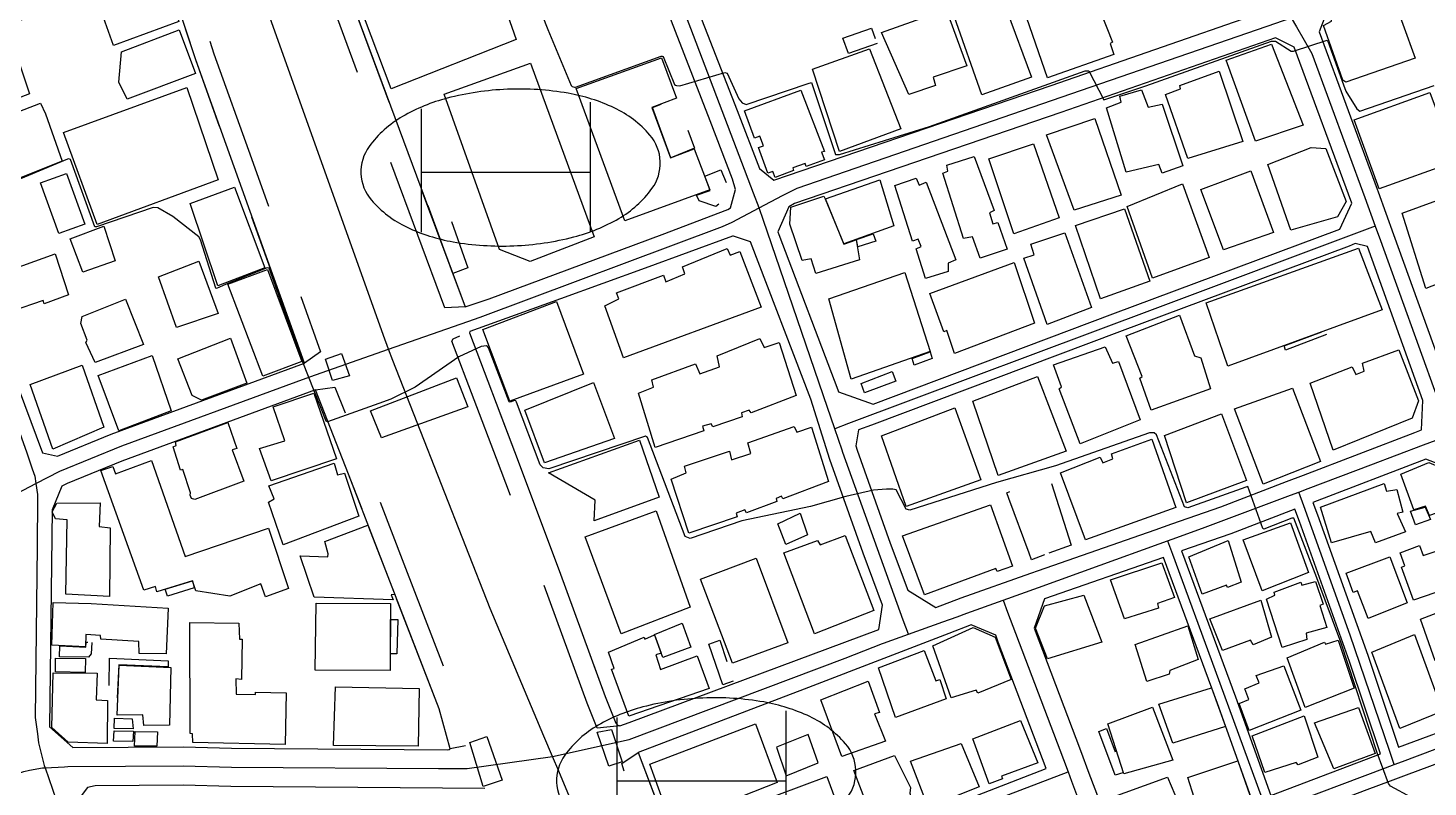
# Model space of a CAD drawing. Header units: millimetres. Extents: x 198785 to 203305, y 542885 to 545889.
# Drawn here: x 202841.5 to 203133.1, y 545435.4 to 545593.5 of the extents above; entities that cross this region are included whole.
import ezdxf

# ---------------------------------------------------------------- set-up
doc = ezdxf.new("R2010")
doc.units = ezdxf.units.MM
doc.linetypes.add('HIDDEN_BULD_25K', pattern=[28.8, 18.4, -10.4])
doc.linetypes.add('HIDDEN_IN_25K', pattern=[56.5, 36.5, -20])
for name, color, linetype in [('A0013114', 253, 'Continuous'), ('A0013117', 253, 'Continuous'), ('A0023214', 253, 'Continuous'), ('A0023217', 253, 'Continuous'), ('A0033324', 253, 'Continuous'), ('A0043325', 253, 'Continuous'), ('B0014111', 253, 'Continuous'), ('B0014112', 253, 'Continuous'), ('B0014113', 253, 'Continuous'), ('B0014114', 253, 'Continuous'), ('B0014115', 253, 'Continuous'), ('B0014116', 253, 'Continuous'), ('B0014118', 253, 'Continuous'), ('B0014511', 253, 'Continuous'), ('C0076117', 253, 'Continuous'), ('F0017111', 253, 'Continuous'), ('F0017114', 253, 'Continuous')]:
    doc.layers.add(name, color=color, linetype=linetype)

# ---------------------------------------------------------------- blocks, each defined once
blk = doc.blocks.new('B0014511')
at = {"layer": 'B0014511'}
blk.add_lwpolyline([(-31.17, -1.27, 0.169014), (-29, -6.77, 0.105159), (-21.57, -12.43, 0.067248), (-11.97, -15.47, 0.053397), (0.67, -16.3, 0.053397), (13.19, -14.44, 0.067248), (22.51, -10.63, 0.105159), (29.45, -4.38, 0.169014), (31.17, 1.27, 0.169014), (29, 6.77, 0.105159), (21.57, 12.43, 0.067248), (11.97, 15.47, 0.053397), (-0.67, 16.3, 0.053397), (-13.19, 14.44, 0.067248), (-22.51, 10.63, 0.105159), (-29.45, 4.38, 0.169014)], format="xyb", close=True, dxfattribs=at)
for points in [[(-18.64, 12.26), (-18.64, -13.46)], [(16.58, 13.62), (16.58, -13.46)], [(-18.64, -0.94), (16.58, -0.94)]]:
    blk.add_lwpolyline(points, dxfattribs=at)

msp = doc.modelspace()

# ---------------------------------------------------------------- linework, layer by layer
at = {"layer": 'A0013114'}
for points in [[(202870.14, 545703.7), (202900.13, 545622.78), (202901.45, 545619.23), (202932.52, 545535.41)], [(202899.06, 545523.66), (202876.44, 545586.84), (202869.98, 545606.53)], [(202933.5, 545530.29), (202933.43, 545529.98), (202942.81, 545505.29), (202952.14, 545480.53), (202961.73, 545454.29), (202963.9, 545448.7), (202964.33, 545448.28), (202964.53, 545448.22), (202964.77, 545448.17)], [(202929.46, 545443.33), (202927.12, 545451.69), (202908.28, 545500.54), (202901.35, 545518.11)], [(202968.59, 545442.57), (202987.91, 545391.73), (202989.25, 545388.2), (203004.77, 545347.36), (203015.18, 545342.27), (203081.75, 545366.33)]]:
    msp.add_lwpolyline(points, dxfattribs=at)
at = {"layer": 'A0013117'}
for points in [[(202932.52, 545535.41), (202937.52, 545537.08), (202973.58, 545550.51), (202987.22, 545555.68), (202987.83, 545556.05), (202988.88, 545559.88), (202988.26, 545561.99), (202983.57, 545574.15), (202974.54, 545597.4), (202973.86, 545599.24), (202968.93, 545612.66), (202968.28, 545614.44), (202956.87, 545644), (202941, 545684.74), (202932.51, 545709.08), (202929.45, 545717.84), (202929.09, 545718.89), (202926.58, 545725.27), (202925.99, 545725.49), (202904.08, 545716.9), (202870.14, 545703.7)], [(202996.86, 545561.83), (203054.62, 545581.54), (203097.74, 545596.55), (203099.35, 545598.92), (203092.02, 545623.35), (203085.34, 545642.95), (203084.91, 545643.95), (203081.14, 545645.97), (203046.12, 545632.57), (203044.61, 545632.01), (203029.44, 545626.34), (203028.5, 545625.99), (202981.39, 545608.95), (202980.02, 545608.41), (202979.39, 545601.6), (202980.15, 545599.52), (202989.17, 545576.32), (202993.82, 545564.24), (202996.86, 545561.83)], [(203142.05, 545514.01), (203143.62, 545514.65), (203171.96, 545524.94), (203173.58, 545527.59), (203169.47, 545537.97), (203153.2, 545581.29), (203144.58, 545609.09), (203141.11, 545611.15), (203139.97, 545610.53), (203113.4, 545597.85), (203112.13, 545597.19), (203110.41, 545592.72), (203122.5, 545559.94), (203122.7, 545559.38), (203125.91, 545550.51), (203138.12, 545516.71), (203142.05, 545514.01)], [(202869.98, 545606.53), (202828.59, 545590.84), (202817.99, 545586.8), (202815.85, 545582.75), (202823.99, 545559.54), (202826.81, 545553.81), (202828.66, 545549.19), (202830.53, 545543.19), (202832.14, 545538.05), (202833.2, 545535.23), (202844.55, 545505), (202847.64, 545504.32), (202858.85, 545508.88), (202899.06, 545523.66)], [(203010.33, 545517.72), (203017.49, 545515.16), (203067.44, 545533.98), (203114.68, 545551.61), (203117.19, 545556.99), (203105.21, 545589.48), (203101.32, 545591.45), (203056.58, 545575.87), (203001.12, 545556.94), (202999.93, 545556.23), (202997.69, 545551.07), (202997.86, 545550.48), (203010.19, 545518.17), (203010.33, 545517.72)], [(202964.77, 545448.17), (202966.73, 545448.82), (203018.7, 545468.21), (203019.48, 545473.29), (203015.45, 545484.15), (203008.5, 545503.63), (203004.52, 545516.19), (202992.01, 545548.98), (202988.45, 545550.16), (202988.2, 545550.15), (202970.06, 545543.51), (202952.4, 545537.09), (202933.5, 545530.29)], [(203030.57, 545472.78), (203035.83, 545474.8), (203050.37, 545479.95), (203051.97, 545480.52), (203076.22, 545489), (203079.74, 545490.23), (203089.91, 545493.78), (203103.61, 545499.03), (203107.15, 545500.39), (203130.35, 545509.28), (203131.69, 545509.82), (203132.02, 545515.94), (203120.44, 545547.99), (203117.93, 545548.6), (203116.64, 545548.07), (203068.85, 545530.24), (203017.17, 545510.77), (203014.44, 545509.84), (203013.9, 545506.48), (203014.19, 545505.55), (203021.09, 545486.2), (203024.72, 545476.43), (203030.57, 545472.78)], [(202901.35, 545518.11), (202861.02, 545503.29), (202849.65, 545498.66), (202848.57, 545498.1), (202846.51, 545493.14), (202845.97, 545447.92), (202850.83, 545443.67), (202873.88, 545443.8), (202883.89, 545443.52), (202928.82, 545443.15), (202929.23, 545443.21), (202929.46, 545443.33)], [(203126.96, 545443.69), (203141.59, 545449.11), (203153.9, 545453.76), (203154.95, 545456.34), (203154.43, 545457.56), (203138.27, 545501.05), (203138.03, 545501.61), (203132.6, 545503.71), (203109.06, 545494.69), (203110.07, 545492.1), (203120.53, 545462.84), (203126.96, 545443.69)], [(203100.36, 545433.65), (203118.26, 545440.46), (203123.21, 545442.3), (203116.75, 545461.53), (203106.32, 545490.7), (203105.32, 545493.26), (203091.98, 545488.14), (203081.75, 545484.57), (203093.01, 545454.18), (203100.36, 545433.65)], [(203067.09, 545426.11), (203073.24, 545423.74), (203094.47, 545431.41), (203096.62, 545432.23), (203089.25, 545452.81), (203077.97, 545483.25), (203053.23, 545474.6), (203051.04, 545468.5), (203060.68, 545443.01), (203062.47, 545438.27), (203066.73, 545427.02), (203067.09, 545426.11)], [(203018.18, 545425.5), (203053.55, 545439.25), (203043.59, 545465.56), (203043.06, 545467.07), (203037.91, 545469.16), (203033.27, 545467.38), (203020.63, 545462.53), (203003.17, 545455.82), (202968.59, 545442.57)], [(203175.04, 545401.23), (203167.93, 545421.96), (203159.85, 545444.91), (203159.3, 545446.2), (203158.01, 545447.55), (203156.16, 545448.2), (203143.69, 545443.49), (203128.5, 545437.86), (203125.18, 545436.63), (203120.37, 545434.85), (203102.42, 545428.02), (203098.63, 545426.58), (203096.56, 545425.79), (203074.74, 545417.91), (203073.86, 545417.55), (203071.98, 545413.81), (203073.28, 545410.53), (203073.98, 545408.68), (203075.22, 545405.43), (203086.04, 545376.98), (203089.28, 545369.05)], [(202936.63, 545435.08), (202883.74, 545435.52), (202873.79, 545435.8), (202855.47, 545435.69), (202853.92, 545435.3), (202852.17, 545433.04), (202851.84, 545432.23), (202853.01, 545428.6), (202858.03, 545415.1), (202861.08, 545406.65), (202863.04, 545401.24), (202864.04, 545398.6), (202880.8, 545354.59), (202882.53, 545351.87), (202925.8, 545368.25), (202926, 545368.47), (202926.84, 545369.42), (202955.82, 545380.92)]]:
    msp.add_lwpolyline(points, dxfattribs=at)
at = {"layer": 'A0023214'}
msp.add_lwpolyline([(202996.92, 545318.28), (202991.47, 545333.13), (202982.85, 545356.61), (202973.34, 545382.49), (202972.5, 545384.77), (202971.93, 545386.34), (202957.41, 545425.88), (202952.03, 545438.69), (202950.73, 545441.78), (202948.95, 545446), (202937.78, 545472.6), (202917.51, 545524.23), (202916.58, 545526.59), (202915.56, 545529.45), (202888.07, 545606.53), (202885.7, 545612.87), (202885.12, 545614.42), (202884.33, 545616.53), (202853.99, 545697.69), (202852.85, 545700.75), (202851.7, 545703.8), (202824.87, 545775.57)], dxfattribs=at)
at = {"layer": 'A0023217'}
for points in [[(202993.75, 545556.07), (202992.6, 545559.1), (202979.54, 545593.39), (202976.83, 545600.51), (202973.5, 545609.26)], [(202993.75, 545556.07), (202998.64, 545558.59), (203001.71, 545560.17), (203099.59, 545593.91), (203104.59, 545595.63)], [(203104.59, 545595.63), (203105.67, 545593.76), (203108.88, 545588.18), (203119.91, 545558.17), (203122.09, 545552.25)], [(202843.15, 545498.62), (202848.1, 545501.21), (202861.02, 545506.48), (202897.37, 545519.84), (202900.22, 545520.84), (202916.58, 545526.59), (202933.1, 545532.39), (202935.66, 545533.29), (202986.11, 545552.13), (202988.15, 545553.07), (202993.75, 545556.07)], [(203009.51, 545510.03), (203007.16, 545516.89), (202998.07, 545543.45), (202994.65, 545553.44), (202993.75, 545556.07)], [(203122.09, 545552.25), (203119.28, 545551.2), (203076.16, 545535.03), (203012.42, 545511.12), (203009.51, 545510.03)], [(203122.09, 545552.25), (203123.17, 545549.25), (203135.07, 545516.33), (203136.79, 545511.88), (203137.96, 545508.85)], [(202829.82, 545537.02), (202830.78, 545534.31), (202841.26, 545505), (202842.4, 545501.65), (202842.92, 545500.15), (202843.15, 545498.62)], [(203024.85, 545467.22), (203023.79, 545470.17), (203011.21, 545505.06), (203011.04, 545505.55), (203009.51, 545510.03)], [(203106.16, 545496.85), (203108.09, 545497.58), (203121.14, 545502.5), (203132.16, 545506.66), (203137.96, 545508.85)], [(202816.33, 545484.58), (202820.65, 545486.84), (202838.15, 545496), (202843.15, 545498.62)], [(202843.15, 545498.62), (202843.5, 545496.32), (202843.49, 545495.41), (202843.42, 545485.52), (202843, 545449.91), (202843.45, 545446.48), (202843.69, 545444.64), (202844.9, 545439.87), (202845.05, 545439.44)], [(203078.85, 545486.67), (203080.76, 545487.36), (203086.7, 545489.5), (203104.45, 545496.2), (203106.16, 545496.85)], [(203126.06, 545440.12), (203125.08, 545442.99), (203116.89, 545467.07), (203107.19, 545493.98), (203106.16, 545496.85)], [(203044.58, 545474.32), (203051.96, 545476.98), (203064.8, 545481.61), (203077.12, 545486.05), (203078.85, 545486.67)], [(203078.85, 545486.67), (203079.86, 545483.91), (203088.67, 545459.88), (203098.54, 545432.96), (203099.57, 545430.14)], [(203024.85, 545467.22), (203032.06, 545469.81), (203035.01, 545470.88), (203037.01, 545471.6), (203044.58, 545474.32)], [(203044.58, 545474.32), (203045.51, 545471.86), (203047.18, 545467.45), (203057.13, 545441.14), (203058.1, 545438.57)], [(202845.05, 545439.44), (202849.08, 545439.62), (202849.83, 545439.65), (202873.79, 545439.8), (202883.89, 545439.52), (202927, 545439.25), (202932.99, 545439.27), (202950.73, 545441.78), (202966.73, 545445.3), (203011.69, 545462.26), (203019.44, 545465.27), (203019.67, 545465.35), (203024.85, 545467.22)], [(203126.06, 545440.12), (203127.73, 545440.75), (203155.01, 545451.03), (203159.84, 545452.85)], [(202722.65, 545393.83), (202726.95, 545396.26), (202824.72, 545432.7), (202835.17, 545436.85), (202840.65, 545438.67), (202841.84, 545438.9), (202844.5, 545439.42), (202845.05, 545439.44)], [(202845.05, 545439.44), (202847.4, 545432.72), (202848.77, 545428.83), (202849.72, 545425.99), (202857.44, 545405), (202857.56, 545404.68), (202859.03, 545400.7)], [(203018.72, 545423.49), (203054.35, 545437.14), (203058.1, 545438.57)], [(203058.1, 545438.57), (203058.82, 545436.66), (203062.81, 545426.11), (203063.52, 545424.3), (203066.16, 545417.55)], [(203099.57, 545430.14), (203101.39, 545430.83), (203124.21, 545439.43), (203126.06, 545440.12)]]:
    msp.add_lwpolyline(points, dxfattribs=at)
at = {"layer": 'A0033324', "linetype": 'HIDDEN_IN_25K', "flags": 128}
for points in [[(202932.52, 545535.41), (202928.33, 545535.2), (202897.62, 545618.05), (202866.95, 545700.79), (202870.14, 545703.7), (202900.13, 545622.78), (202901.45, 545619.23), (202932.52, 545535.41)], [(202902.45, 545526.04), (202899.06, 545523.66), (202876.44, 545586.84), (202869.98, 545606.53), (202872.79, 545606.9), (202874.09, 545606.83), (202880.22, 545588.14), (202888.02, 545566.35), (202902.45, 545526.04)], [(202964.77, 545448.17), (202960.01, 545447.64), (202957.98, 545452.88), (202948.39, 545479.14), (202939.07, 545503.87), (202929.8, 545528.27), (202930.02, 545528.78), (202933.5, 545530.29), (202933.43, 545529.98), (202942.81, 545505.29), (202952.14, 545480.53), (202961.73, 545454.29), (202963.9, 545448.7), (202964.33, 545448.28), (202964.53, 545448.22), (202964.77, 545448.17)], [(202932.64, 545443.96), (202929.46, 545443.33), (202927.12, 545451.69), (202908.28, 545500.54), (202901.35, 545518.11), (202905.43, 545518.66), (202912.01, 545502), (202919.77, 545481.88), (202930.92, 545452.95), (202933.04, 545445.38), (202932.64, 545443.96)], [(203004.77, 545347.36), (203015.18, 545342.27), (203081.75, 545366.33), (203081.97, 545363.57), (203081.23, 545361.55), (203080.17, 545360.19), (203078.8, 545359.35), (203065.42, 545354.19), (203011.18, 545333.75), (203008.16, 545333.11), (203006.27, 545333.23), (203003.87, 545333.91), (203002.25, 545335.17), (203000.82, 545336.89), (202999.5, 545339.26), (202983.34, 545383.98), (202982.64, 545386.46), (202968.92, 545427.62), (202965.17, 545440.31), (202968.59, 545442.57), (202987.91, 545391.73), (202989.25, 545388.2), (203004.77, 545347.36)]]:
    msp.add_lwpolyline(points, dxfattribs=at)
at = {"layer": 'A0043325'}
for points in [[(202908.43, 545521.04), (202904.9, 545520.08), (202903.48, 545524.52), (202906.78, 545525.72), (202908.43, 545521.04)], [(202933.12, 545514.58), (202915.1, 545508.16), (202912.82, 545513.76), (202930.73, 545520.61), (202933.12, 545514.58)], [(202965.27, 545440.69), (202962.48, 545439.76), (202960.05, 545446.84), (202963.04, 545447.4), (202965.27, 545440.69)], [(202940.29, 545436.87), (202936.33, 545435.55), (202933.54, 545444.7), (202937.07, 545445.95), (202940.29, 545436.87)]]:
    msp.add_lwpolyline(points, dxfattribs=at)
at = {"layer": 'B0014111'}
for points in [[(202872.95, 545594.88), (202859.32, 545589.84), (202855.87, 545599.68), (202869.51, 545605.28), (202872.04, 545599.36), (202872.1, 545597.21), (202872.95, 545594.88)], [(202931.09, 545602.62), (202933.29, 545596.26), (202940.48, 545598.84), (202943.18, 545591.1), (202917.17, 545580.83), (202911.56, 545595.53), (202931.09, 545602.62)], [(203130.42, 545587.19), (203115.99, 545582.23), (203115.31, 545582.66), (203111.28, 545594.02), (203113, 545594.95), (203112.77, 545596.34), (203122.4, 545599.99), (203122.27, 545600.63), (203125.29, 545601.48), (203130.42, 545587.19)], [(203042.39, 545599.23), (203043.51, 545597.02), (203045.28, 545597.29), (203050.5, 545583.28), (203040.14, 545579.56), (203034.39, 545595.98), (203042.39, 545599.23)], [(202876.39, 545584.04), (202862.18, 545578.65), (202860.44, 545582.19), (202860.99, 545588.56), (202873.01, 545593.13), (202876.39, 545584.04)], [(202837.19, 545590.3), (202838.29, 545586.59), (202839.38, 545587.08), (202841.8, 545579.8), (202819.98, 545571.41), (202816.16, 545582.18), (202837.19, 545590.3)], [(203107.1, 545573.26), (203097.12, 545569.9), (203091.02, 545586.8), (203100.51, 545590.17), (203107.1, 545573.26)], [(202971.41, 545576.96), (202975.31, 545566.44), (202980.24, 545568.33), (202983.49, 545559.81), (202965.82, 545553.32), (202955.69, 545580.87), (202973.42, 545587.31), (202976.55, 545578.87), (202971.41, 545576.96)], [(202959.44, 545550.01), (202946.11, 545544.84), (202939.72, 545547.39), (202928.17, 545579.69), (202946.14, 545586.15), (202959.44, 545550.01)], [(202881.13, 545561.85), (202855.91, 545552.6), (202848.92, 545571.77), (202874.6, 545581.13), (202881.13, 545561.85)], [(203138.81, 545565.68), (203122.88, 545559.99), (203117.69, 545574.35), (203133.45, 545580.09), (203138.81, 545565.68)], [(202853.31, 545552.66), (202847.9, 545550.72), (202844.12, 545561.27), (202849.53, 545563.2), (202853.31, 545552.66)], [(202890.8, 545543.56), (202881.07, 545539.78), (202875.26, 545556.98), (202884.53, 545560.34), (202890.8, 545543.56)], [(202859.63, 545545.01), (202852.89, 545542.62), (202850.27, 545549.58), (202857.32, 545552.2), (202859.63, 545545.01)], [(202898.5, 545524.03), (202890.42, 545520.97), (202883.12, 545540.15), (202891.37, 545543.17), (202898.5, 545524.03)], [(202957.17, 545521.4), (202941.85, 545515.78), (202936.21, 545530.71), (202951.57, 545536.56), (202957.17, 545521.4)], [(202887.11, 545519.53), (202877.67, 545516.01), (202875.69, 545516.94), (202872.7, 545524.58), (202883.69, 545528.87), (202887.11, 545519.53)], [(202871.3, 545513.75), (202860.4, 545509.63), (202856.1, 545521.15), (202867.38, 545525.32), (202871.3, 545513.75)], [(202963.62, 545508.02), (202949.04, 545502.94), (202944.99, 545513.87), (202959.31, 545519.68), (202963.62, 545508.02)], [(202905.77, 545503.74), (202892.17, 545499.19), (202889.71, 545505.93), (202894.97, 545507.52), (202892.57, 545514.6), (202901.06, 545517.44), (202905.77, 545503.74)], [(203039.96, 545499.38), (203024.42, 545493.85), (203019.28, 545508.59), (203034.5, 545514.38), (203039.96, 545499.38)], [(202884.01, 545505.62), (202886.44, 545499.13), (202876.24, 545495.29), (202875.53, 545495.51), (202875.26, 545496.18), (202875.38, 545496.71), (202873.78, 545501.57), (202873.23, 545501.42), (202871.74, 545506.29), (202872.36, 545506.52), (202872.19, 545507.34), (202883.15, 545511.34), (202884.98, 545505.92), (202884.01, 545505.62)], [(202972.98, 545495.77), (202959.41, 545490.82), (202959.64, 545495.16), (202949.92, 545500.86), (202968.89, 545507.64), (202972.98, 545495.77)], [(203075.57, 545507.83), (203080.54, 545493.64), (203061.76, 545486.91), (203056.54, 545500.83), (203064.77, 545504.14), (203065.32, 545502.91), (203067.47, 545503.75), (203067.14, 545504.83), (203075.57, 545507.83)], [(202867.24, 545503.43), (202874.25, 545483.45), (202891.57, 545489.36), (202895.77, 545476.78), (202891, 545475.01), (202890, 545477.76), (202883.57, 545475.18), (202876.49, 545476.27), (202875.79, 545478.38), (202868.37, 545476.09), (202868.09, 545477.15), (202865.63, 545476.41), (202856.7, 545501.35), (202859.19, 545502.17), (202859.75, 545500.64), (202867.24, 545503.43)], [(202905.26, 545502.85), (202905.95, 545500.42), (202907.42, 545500.81), (202910.42, 545491.84), (202894.67, 545485.86), (202891.57, 545494.73), (202892.8, 545495.41), (202891.63, 545498.13), (202905.26, 545502.85)], [(203139.54, 545494.12), (203133.39, 545491.93), (203132.55, 545493.9), (203130.12, 545493.11), (203127.4, 545500.55), (203133.22, 545502.99), (203137.82, 545501.05), (203139.54, 545494.12)], [(203123.98, 545498.64), (203124.46, 545497.06), (203126.57, 545497.41), (203127.8, 545492.69), (203126.68, 545492.37), (203128.41, 545488.54), (203122.14, 545486.28), (203121.2, 545488.62), (203112.99, 545486.29), (203110.66, 545493.68), (203123.98, 545498.64)], [(202858.65, 545489.37), (202858.49, 545475.06), (202849.37, 545475.57), (202849.66, 545491.04), (202847.2, 545491.28), (202846.56, 545492.76), (202847.51, 545494.54), (202856.54, 545494.63), (202856.3, 545489.64), (202858.65, 545489.37)], [(203046.57, 545481.4), (203043.33, 545480.28), (203043.04, 545480.92), (203028.21, 545475.44), (203023.61, 545487.72), (203041.93, 545494.22), (203046.57, 545481.4)], [(202979.43, 545472.86), (202965.05, 545467.3), (202957.56, 545487.55), (202972.32, 545492.97), (202979.43, 545472.86)], [(202912.3, 545489.98), (202917.89, 545475.5), (202917.12, 545475.44), (202917.53, 545474.42), (202901.11, 545474.94), (202898.2, 545483.54), (202903.97, 545483.35), (202903.99, 545483.96), (202903.31, 545486.52), (202912.3, 545489.98)], [(203011.69, 545487.81), (203017.67, 545472.15), (203005.28, 545467.3), (202998.94, 545484.21), (203005.94, 545486.73), (203006.47, 545485.82), (203011.69, 545487.81)], [(203094.17, 545478.07), (203091.35, 545476.96), (203091.14, 545477.43), (203086.02, 545475.58), (203083.24, 545483.38), (203091.49, 545486.79), (203094.17, 545478.07)], [(203139.84, 545486.18), (203140.79, 545483.19), (203141.79, 545483.47), (203143.38, 545478.92), (203130.07, 545474.34), (203127.54, 545481.23), (203128.25, 545481.49), (203127.26, 545484.21), (203131.31, 545485.69), (203132.07, 545483.66), (203139.84, 545486.18)], [(202999.75, 545465.46), (202988.26, 545461.2), (202981.58, 545478.67), (202993.15, 545483.05), (202999.75, 545465.46)], [(203076.95, 545472.68), (203069.88, 545470.41), (203066.98, 545478.57), (203077.66, 545482.1), (203080.25, 545474.85), (203076.77, 545473.6), (203076.95, 545472.68)], [(202870.69, 545472.69), (202870.31, 545463.12), (202864.65, 545463.2), (202864.6, 545465.73), (202856.66, 545466.18), (202856.6, 545466.96), (202853.58, 545467.2), (202853.51, 545464.64), (202846.45, 545464.96), (202846.75, 545473.86), (202854.66, 545473.65), (202870.69, 545472.69)], [(202917, 545473.65), (202916.91, 545459.7), (202901.34, 545459.76), (202901.51, 545473.7), (202917, 545473.65)], [(203065.12, 545465.55), (203053.82, 545462.11), (203051.32, 545468.48), (203053.18, 545473.13), (203061.4, 545475.36), (203065.12, 545465.55)], [(202979.55, 545464.55), (202973.74, 545462.39), (202972, 545467.21), (202977.77, 545469.57), (202979.55, 545464.55)], [(203046.29, 545457.82), (203039.31, 545454.96), (203038.97, 545455.56), (203033.8, 545453.98), (203029.95, 545464.8), (203038.38, 545468.64), (203042.96, 545466.59), (203046.29, 545457.82)], [(203079.16, 545458.91), (203074.49, 545457.36), (203072.09, 545465.12), (203083.07, 545468.95), (203085.18, 545461.95), (203079.29, 545459.65), (203079.16, 545458.91)], [(202971.98, 545467.13), (202973.36, 545463.32), (202972.23, 545462.91), (202973.24, 545459.91), (202980.86, 545462.73), (202983.35, 545455.96), (202966.62, 545450.17), (202963.03, 545459.93), (202963.61, 545460.07), (202962.39, 545463.47), (202969.83, 545466.63), (202969.96, 545466.24), (202971.98, 545467.13)], [(203028.16, 545463.83), (203030.55, 545457.53), (203031.43, 545457.81), (203032.76, 545453.75), (203022.18, 545449.92), (203018.62, 545460.23), (203028.16, 545463.83)], [(202858.05, 545453.42), (202858, 545444.48), (202849.86, 545444.74), (202846.45, 545447.79), (202846.76, 545459.21), (202855.88, 545459.13), (202855.7, 545453.58), (202858.05, 545453.42)], [(202871.27, 545460.31), (202870.97, 545448.3), (202865.63, 545448.24), (202865.42, 545450.44), (202860.06, 545450.36), (202860.48, 545460.77), (202871.27, 545460.31)], [(202922.97, 545455.95), (202922.77, 545443.95), (202905.16, 545444.06), (202905.52, 545456.27), (202922.97, 545455.95)], [(203020.11, 545444.96), (203010.97, 545441.77), (203006.62, 545453.54), (203016.51, 545457.45), (203018.86, 545450.94), (203017.78, 545450.63), (203020.11, 545444.96)], [(203079.96, 545440.99), (203069.73, 545438.17), (203066.37, 545448.54), (203075.72, 545452.06), (203079.96, 545440.99)], [(203110.15, 545441.63), (203106.01, 545440.02), (203105.64, 545440.5), (203099.11, 545438.41), (203096.46, 545446.09), (203107.28, 545450.27), (203110.15, 545441.63)], [(202997.53, 545436.32), (202975.53, 545427.65), (202971.01, 545440.2), (202993.02, 545448.6), (202997.53, 545436.32)], [(203044.46, 545437.1), (203041.71, 545436.09), (203038.3, 545445.48), (203048.23, 545449.26), (203051.85, 545440.46), (203044.25, 545437.69), (203044.46, 545437.1)], [(203012.82, 545424.3), (202989.04, 545415.4), (202988.24, 545419.01), (202990.25, 545419.74), (202987.05, 545429.81), (203007.87, 545437.62), (203012.82, 545424.3)], [(203082.64, 545428.45), (203072.38, 545424.8), (203067.88, 545426.32), (203065.23, 545432.52), (203078.79, 545437.43), (203082.64, 545428.45)]]:
    msp.add_lwpolyline(points, dxfattribs=at)
at = {"layer": 'B0014112'}
for points in [[(203067.65, 545587.99), (203053.82, 545583.13), (203047.65, 545601.02), (203061.2, 545606.25), (203067.35, 545590.55), (203066.88, 545590.3), (203067.65, 545587.99)], [(203030.53, 545581.53), (203024.96, 545579.62), (203019.28, 545592.59), (203032.76, 545597.38), (203037, 545585.64), (203030.03, 545583.25), (203030.53, 545581.53)], [(203073.38, 545580.63), (203074.78, 545577.03), (203077.7, 545577.67), (203082.02, 545564.82), (203077.69, 545563.26), (203077.04, 545565.05), (203070.21, 545563.5), (203066.14, 545576.9), (203069.2, 545578.09), (203068.86, 545579.29), (203073.38, 545580.63)], [(202848.6, 545565.76), (202838.69, 545561.81), (202835.28, 545571.86), (202834.19, 545574.04), (202844.1, 545577.85), (202845.16, 545575.63), (202848.6, 545565.76)], [(203056.26, 545553.93), (203046.81, 545550.61), (203041.63, 545566.28), (203050.88, 545569.4), (203056.26, 545553.93)], [(203114.22, 545554.14), (203104.51, 545551.4), (203099.73, 545565.07), (203108.71, 545568.61), (203111.83, 545568.42), (203116.02, 545557.34), (203114.22, 545554.14)], [(203100.92, 545550.89), (203090.5, 545547.29), (203085.78, 545559.89), (203096.17, 545563.78), (203100.92, 545550.89)], [(203021.86, 545552.33), (203011.4, 545548.54), (203007.59, 545557.9), (203018.9, 545561.91), (203021.86, 545552.33)], [(203007.55, 545557.89), (203011.38, 545548.45), (203013.96, 545549.41), (203014.66, 545545.23), (203005.58, 545542.36), (203004.6, 545545.43), (203002.76, 545545.09), (203000.18, 545552.62), (203000.35, 545556.17), (203007.28, 545558.51), (203007.55, 545557.89)], [(202849.91, 545537.96), (202844.88, 545536.07), (202844.68, 545536.74), (202838.22, 545534.55), (202837.47, 545536.89), (202833.9, 545535.54), (202831.92, 545540.98), (202847.16, 545546.44), (202849.91, 545537.96)], [(203109.64, 545478.21), (203111.27, 545473.53), (203110.54, 545473.2), (203111.98, 545468.64), (203107.73, 545467.46), (203107.86, 545466.11), (203102.69, 545464.46), (203099.46, 545474.51), (203101.16, 545475.34), (203101.02, 545476.02), (203106.56, 545478.07), (203106.83, 545477.47), (203109.64, 545478.21)], [(203100.5, 545466.65), (203096.63, 545465.01), (203096.14, 545466.01), (203090.28, 545463.83), (203087.65, 545470.47), (203098.29, 545474.33), (203100.5, 545466.65)], [(203114.34, 545465.99), (203117.67, 545456.01), (203107.47, 545451.94), (203103.76, 545462.35), (203111.55, 545465.56), (203111.74, 545465.18), (203114.34, 545465.99)], [(203090.87, 545448), (203079.91, 545444.56), (203077.04, 545452.65), (203088, 545456.04), (203090.87, 545448)], [(203039.59, 545435.42), (203028.97, 545431.21), (203025.33, 545440.8), (203035.87, 545444.49), (203039.59, 545435.42)]]:
    msp.add_lwpolyline(points, dxfattribs=at)
at = {"layer": 'B0014113'}
for points in [[(203023.28, 545572.51), (203010.5, 545567.79), (203004.89, 545584.95), (203016.74, 545589.18), (203023.28, 545572.51)], [(203094.51, 545569.85), (203083.03, 545566.3), (203078.39, 545579.62), (203081.54, 545580.8), (203081.38, 545581.56), (203089.58, 545584.48), (203094.51, 545569.85)], [(203002.44, 545580.54), (203007.42, 545567.81), (203006.77, 545567.66), (203007.36, 545566.06), (203003.58, 545564.67), (203003.35, 545565.31), (203000.76, 545564.36), (203000.96, 545563.82), (202997.1, 545562.4), (202996.65, 545563.63), (202995.57, 545563.24), (202993.61, 545568.58), (202994.66, 545568.96), (202993.93, 545570.95), (202992.82, 545570.54), (202990.73, 545576.23), (203002.44, 545580.54)], [(203069.18, 545558.7), (203059.41, 545555.55), (203053.64, 545571.25), (203063.72, 545574.65), (203069.18, 545558.7)], [(203041.72, 545555.01), (203042.47, 545552.73), (203043.49, 545552.97), (203045.46, 545547.46), (203039.82, 545545.54), (203038.18, 545550), (203036.32, 545549.69), (203032.05, 545563.28), (203033.05, 545563.7), (203032.84, 545564.96), (203038.57, 545566.71), (203042.75, 545555.48), (203041.72, 545555.01)], [(203026.49, 545562.24), (203027.1, 545560.8), (203028.56, 545561.42), (203034.72, 545545.21), (203033.16, 545544.5), (203033.17, 545542.79), (203028.42, 545541.36), (203026.45, 545547.52), (203027.53, 545547.97), (203026.89, 545549.51), (203025.69, 545549.13), (203022.05, 545560.71), (203026.49, 545562.24)], [(203087.51, 545545.68), (203075.7, 545541.43), (203070.43, 545556.3), (203081.96, 545561.07), (203087.51, 545545.68)], [(203147.08, 545544.9), (203132.65, 545539.23), (203127.72, 545554.92), (203141.34, 545559.97), (203147.08, 545544.9)], [(203075.13, 545540.76), (203064.86, 545537.07), (203059.68, 545552.35), (203069.89, 545555.84), (203075.13, 545540.76)], [(203062.97, 545535.27), (203053.78, 545531.75), (203048.93, 545545.54), (203051.07, 545546.27), (203050.36, 545548.46), (203057.41, 545550.87), (203062.97, 545535.27)], [(202987.12, 545547.6), (202987.72, 545546.19), (202989.78, 545546.98), (202994.22, 545535.38), (202965.53, 545524.82), (202961.62, 545535.66), (202964.57, 545537.07), (202964.1, 545538.31), (202973.84, 545542.05), (202974.35, 545540.66), (202978.27, 545542.33), (202977.78, 545543.79), (202987.12, 545547.6)], [(203123.55, 545534.78), (203091.36, 545523.1), (203086.87, 545536.28), (203118.61, 545547.68), (203123.55, 545534.78)], [(202881.14, 545534.06), (202872.44, 545531.14), (202868.7, 545541.68), (202877.11, 545544.92), (202881.14, 545534.06)], [(203051.09, 545532.04), (203034.47, 545525.74), (203032.86, 545530.49), (203032.26, 545530.24), (203029.32, 545538.23), (203046.86, 545544.68), (203051.09, 545532.04)], [(202865.55, 545527.61), (202855.47, 545523.85), (202853.56, 545527.99), (202853.81, 545528.48), (202852.5, 545531.93), (202852.8, 545533.42), (202861.82, 545537.01), (202865.55, 545527.61)], [(203087.78, 545518.37), (203075.4, 545513.9), (203073.05, 545520.58), (203073.52, 545520.89), (203070.23, 545529.36), (203081.32, 545533.69), (203084.44, 545525.22), (203085.79, 545524.81), (203087.78, 545518.37)], [(202993.95, 545528.86), (202994.81, 545526.98), (202997.92, 545527.99), (203001.49, 545516.98), (202992.13, 545513.32), (202991.72, 545513.91), (202990.11, 545513.35), (202990.26, 545512.5), (202984.15, 545510.43), (202983.75, 545511.06), (202982.01, 545510.54), (202982.25, 545509.59), (202972.15, 545506.14), (202968.63, 545517.45), (202971.8, 545518.7), (202971.42, 545520.22), (202980.54, 545523.57), (202981.4, 545521.44), (202985.54, 545522.96), (202985.03, 545525.21), (202993.95, 545528.86)], [(203065.83, 545527.08), (203067.4, 545523.68), (203068.63, 545524.04), (203073.16, 545511.89), (203060.62, 545506.89), (203056.25, 545518.35), (203056.77, 545518.73), (203055.11, 545523.38), (203065.83, 545527.08)], [(203127.02, 545526.44), (203131.13, 545515.86), (203129.76, 545512.23), (203113.31, 545505.58), (203108.5, 545519.5), (203117.31, 545522.96), (203118.05, 545521.34), (203119.76, 545522.04), (203119.43, 545523.66), (203127.02, 545526.44)], [(202857.3, 545510.34), (202846.66, 545505.76), (202841.97, 545519.24), (202852.8, 545523.27), (202857.3, 545510.34)], [(203057.72, 545505.34), (203043.54, 545500.29), (203038.25, 545515.78), (203051.72, 545520.9), (203057.72, 545505.34)], [(203110.71, 545503.19), (203098.74, 545498.46), (203092.78, 545514.18), (203104.86, 545518.47), (203110.71, 545503.19)], [(203095.3, 545499.27), (203082.77, 545494.63), (203078.17, 545508.63), (203090.04, 545513.16), (203095.3, 545499.27)], [(203001.07, 545510.52), (203001.64, 545509.33), (203004.67, 545510.34), (203008.25, 545499.05), (202998.69, 545495.47), (202998.45, 545495.98), (202997.3, 545495.52), (202997.45, 545494.86), (202991.12, 545492.52), (202990.78, 545493.13), (202989.02, 545492.47), (202989.19, 545491.66), (202979.12, 545488.3), (202975.45, 545499.56), (202978.58, 545500.87), (202978.21, 545502.27), (202987.59, 545505.35), (202988.02, 545503.59), (202992.04, 545504.9), (202991.45, 545507.11), (203001.07, 545510.52)], [(203108.21, 545480.08), (203098.51, 545476.27), (203094.59, 545486.87), (203104.46, 545490.45), (203108.21, 545480.08)], [(203125.11, 545483.35), (203128.77, 545473.74), (203120.6, 545470.54), (203118.39, 545476.24), (203117.46, 545475.94), (203116.02, 545479.98), (203125.11, 545483.35)], [(203149.87, 545467.38), (203134.59, 545461.69), (203131.51, 545470.34), (203146.19, 545475.97), (203149.87, 545467.38)], [(202886.09, 545466.22), (202886, 545457.82), (202884.8, 545457.93), (202884.87, 545454.76), (202888.88, 545454.7), (202888.88, 545455.2), (202895.29, 545455.04), (202895.05, 545444.29), (202875.84, 545444.7), (202875.78, 545446.5), (202875.31, 545446.59), (202875.22, 545469.65), (202885.43, 545469.57), (202885.53, 545466.22), (202886.09, 545466.22)], [(203136.12, 545451.19), (203127.2, 545447.6), (203121.4, 545463.53), (203130.29, 545467.2), (203136.12, 545451.19)], [(203106.58, 545451.4), (203095.86, 545447.2), (203093.75, 545452.82), (203095.79, 545453.62), (203094.93, 545455.85), (203097.9, 545457.09), (203097.29, 545458.63), (203103.06, 545460.65), (203106.58, 545451.4)], [(203122.04, 545442.41), (203113.45, 545439.23), (203109.47, 545448.75), (203118.57, 545451.94), (203122.04, 545442.41)], [(203026.59, 545429.12), (203018.32, 545426.32), (203013.51, 545438.87), (203022, 545442), (203025.3, 545435.32), (203025.19, 545434.14), (203026.59, 545429.12)], [(203096.45, 545432.35), (203085.71, 545429.04), (203083.04, 545437.36), (203093.45, 545440.89), (203096.45, 545432.35)]]:
    msp.add_lwpolyline(points, dxfattribs=at)
at = {"layer": 'B0014114', "linetype": 'HIDDEN_BULD_25K', "flags": 128}
msp.add_lwpolyline([(203053.21, 545483.75), (203050.5, 545482.75), (203049.99, 545484.13), (203045.8, 545495.52), (203045.36, 545496.71), (203054.19, 545500.12), (203054.62, 545498.78), (203058.77, 545485.81), (203053.21, 545483.75)], dxfattribs=at)
at = {"layer": 'B0014115'}
msp.add_lwpolyline([(203029.36, 545526.11), (203012.97, 545520.36), (203008.28, 545537.1), (203024.15, 545542.6), (203029.36, 545526.11)], dxfattribs=at)
at = {"layer": 'B0014116', "linetype": 'HIDDEN_BULD_25K', "flags": 128}
for points in [[(202980.31, 545568.48), (202975.37, 545566.49), (202971.55, 545576.97), (202976.54, 545578.78), (202980.31, 545568.48)], [(202985.35, 545556.83), (202984.73, 545556.35), (202981.29, 545557.51), (202980.75, 545558.68), (202983.59, 545559.68), (202982.43, 545562.61), (202985.82, 545563.99), (202987.05, 545561.03), (202985.35, 545556.83)], [(202933.14, 545543.55), (202930.01, 545542.34), (202924.57, 545557.26), (202927.69, 545558.88), (202933.14, 545543.55)], [(203018.06, 545549.09), (203014.35, 545547.91), (203014.08, 545549.43), (203017.52, 545550.65), (203018.06, 545549.09)], [(203111.93, 545529.68), (203103.43, 545526.4), (203103.15, 545527.31), (203111.62, 545530.44), (203111.93, 545529.68)], [(203029.83, 545524.66), (203026.09, 545523.29), (203025.62, 545524.7), (203029.39, 545526.05), (203029.83, 545524.66)], [(203022.25, 545519.91), (203015.73, 545517.52), (203015.05, 545519.48), (203021.49, 545521.99), (203022.25, 545519.91)], [(203133.6, 545491.16), (203130.47, 545490.02), (203129.45, 545492.85), (203132.51, 545493.69), (203133.6, 545491.16)], [(202876.14, 545476.91), (202870.59, 545475.18), (202870.09, 545476.61), (202875.74, 545478.33), (202876.14, 545476.91)], [(202918.54, 545470.27), (202918.3, 545463.12), (202917, 545463.16), (202917, 545470.32), (202918.54, 545470.27)], [(202988.37, 545457.49), (202986.21, 545456.69), (202983.27, 545465.14), (202985.62, 545465.99), (202988.37, 545457.49)], [(202868.44, 545446.87), (202868.31, 545443.92), (202863.68, 545443.89), (202863.82, 545446.95), (202868.44, 545446.87)], [(203069.55, 545438.39), (203067.9, 545437.87), (203064.52, 545446.94), (203066.14, 545447.62), (203069.55, 545438.39)]]:
    msp.add_lwpolyline(points, dxfattribs=at)
at = {"layer": 'B0014118', "linetype": 'HIDDEN_BULD_25K', "flags": 128}
for points in [[(203018.34, 545590.31), (203012.4, 545588.16), (203011.19, 545591.38), (203017.15, 545593.48), (203018.34, 545590.31)], [(202854.8, 545465.53), (202854.69, 545463.12), (202854.1, 545462.48), (202848.04, 545462.55), (202848.16, 545464.8), (202853.53, 545464.53), (202853.6, 545465.56), (202854.8, 545465.53)], [(202853.46, 545462.2), (202853.43, 545459.23), (202847.24, 545459.37), (202847.26, 545462.27), (202853.46, 545462.2)], [(202870.72, 545461.66), (202870.71, 545460.47), (202860.4, 545460.89), (202859.91, 545450.87), (202858.26, 545450.94), (202858.49, 545462.22), (202870.72, 545461.66)], [(202863.22, 545449.62), (202863.38, 545447.53), (202859.46, 545447.6), (202859.5, 545449.75), (202863.22, 545449.62)], [(202863.5, 545447.07), (202863.36, 545444.91), (202859.31, 545444.97), (202859.42, 545447.13), (202863.5, 545447.07)]]:
    msp.add_lwpolyline(points, dxfattribs=at)
at = {"layer": 'C0076117'}
for points in [[(202999.33, 545485.92), (202997.65, 545490.24), (203002.3, 545492.44), (203003.83, 545487.96), (202999.33, 545485.92)], [(203003.97, 545446.33), (202997.37, 545443.73), (202999.38, 545437.72), (203006.06, 545440.46), (203003.97, 545446.33)]]:
    msp.add_lwpolyline(points, dxfattribs=at)
at = {"layer": 'F0017111', "elevation": 40}
msp.add_lwpolyline([(203129.66, 545433.23), (203125.27, 545435.62), (203124.86, 545436.13), (203122.52, 545442.53), (203114.89, 545465.61), (203109.89, 545478.99), (203105.11, 545491.39), (203104.7, 545491.39), (203098.9, 545489.15), (203098.7, 545489.25), (203095.55, 545498), (203095.14, 545497.9), (203083.08, 545493.56), (203082.36, 545493.76), (203076.56, 545508.8), (203076.06, 545509.21), (203075.04, 545509.21), (203055.5, 545502.3), (203043.19, 545498.84), (203025.18, 545493.05), (203024.37, 545493.25), (203022.33, 545497.32), (203021.62, 545497.42), (203020.29, 545497.43), (203017.62, 545497.21), (203011.84, 545495.92), (203004.49, 545493.84), (202990.18, 545490.82), (202979.4, 545487.16), (202978.38, 545487.57), (202970.55, 545508.2), (202970.14, 545508.51), (202949.99, 545501.7), (202948.77, 545501.9), (202948.16, 545502.51), (202943.27, 545515.57), (202943.12, 545515.85), (202942.84, 545515.89), (202941.94, 545515.57), (202941.7, 545515.67), (202937.43, 545526.91), (202937.23, 545527.16), (202936.98, 545527.33), (202935.86, 545527.19), (202931.25, 545525.01), (202922.16, 545518.7), (202917.07, 545516.17), (202914.6, 545515.27), (202903.89, 545511.46), (202903.61, 545511.63), (202898.74, 545523.9), (202891.71, 545543.47), (202891.32, 545543.58), (202883.26, 545540.38), (202880.77, 545539.28), (202880.61, 545539.33), (202877.41, 545549.38), (202877.07, 545549.98), (202871.66, 545554.26), (202868.51, 545556.08), (202867.57, 545556.14), (202855.77, 545552.06), (202855.44, 545552.06), (202850.36, 545566.13), (202850.03, 545566.24), (202849.75, 545566.18), (202838.59, 545561.55)], dxfattribs=at)
at = {"layer": 'F0017114', "elevation": 50}
msp.add_lwpolyline([(202937.62, 545624.03), (202949.78, 545593.18), (202954.66, 545581.51), (202954.84, 545581.29), (202955.31, 545581.18), (202955.56, 545581.18), (202973.34, 545587.67), (202973.56, 545587.67), (202973.78, 545587.57), (202976.17, 545581.76), (202976.36, 545581.58), (202976.57, 545581.55), (202977.24, 545581.49), (202986.65, 545584.26), (202987.14, 545584.1), (202989.58, 545578.73), (202990.24, 545577.91), (202991.05, 545577.59), (203004, 545581.97), (203004.65, 545582.13), (203009.7, 545567.17), (203010.51, 545567.17), (203029.24, 545573.02), (203061.64, 545584.57), (203062.45, 545584.57), (203065.55, 545578.55), (203074.34, 545581.48), (203100.48, 545590.79), (203101.3, 545590.79), (203104.56, 545588.68), (203105.04, 545588.68), (203112.05, 545590.96), (203112.21, 545590.79), (203115.46, 545581.68), (203115.95, 545580.38), (203118.23, 545576.64), (203118.88, 545576.15), (203134.35, 545581.52)], dxfattribs=at)

# ---------------------------------------------------------------- block references
at = {"layer": 'B0014511'}
for p in [(202942.01, 545564.44), (202982.75, 545437.65)]:
    msp.add_blockref('B0014511', p, dxfattribs=at)

doc.saveas('drawing.dxf')
